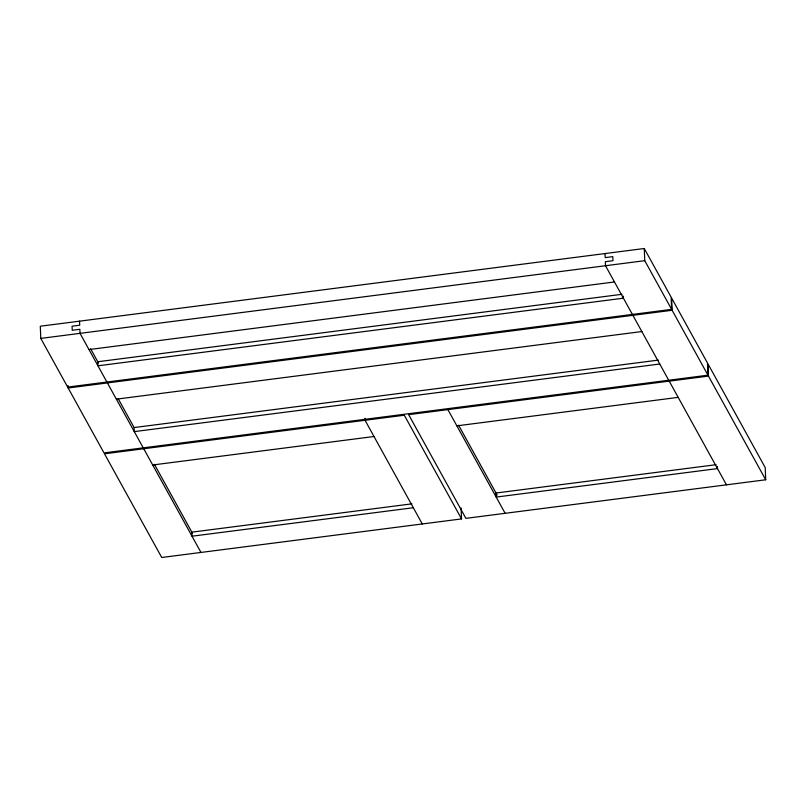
<?xml version="1.0" encoding="UTF-8"?>
<svg xmlns="http://www.w3.org/2000/svg" width="806" height="806" viewBox="0 0 806 806"><rect width="100%" height="100%" fill="white"/><g stroke="black" fill="none" stroke-linecap="round" stroke-linejoin="round"><path stroke-width="1.21" d="M644.266 248.51L40.3 326.218L40.784 338.399L67.664 387.082L671.63 309.373L671.146 297.192L644.266 248.51L644.75 260.681L671.63 309.373M40.784 338.399L644.75 260.681M88.992 349.572L614.464 281.959M622.01 294.291L97.788 361.743L97.949 365.803L623.421 298.19L623.34 296.165M68.157 387.988L672.123 310.27L707.96 375.193L103.994 452.901L68.157 387.988L68.057 385.55M116.366 399.161L641.838 331.548M658.351 360.111L134.118 427.563L134.28 431.623L659.761 364.01M708.464 376.09L408.652 414.667L465.898 518.359L765.7 479.782L765.216 467.601L707.98 363.919L708.464 376.09L765.7 479.782M152.697 464.981L374.004 436.509M456.861 425.85L678.168 397.368M411.926 503.841L191.858 532.151L192.019 536.212L413.327 507.74M716.091 464.699L496.022 493.02L496.184 497.08L717.491 468.598L717.411 466.573M461.536 518.913L161.734 557.49L104.488 453.808L404.3 415.231L461.536 518.913L461.103 507.961M632.378 314.421L605.508 265.728L605.346 261.678L612.973 260.691L612.812 256.63L605.185 257.618L605.024 253.558M632.881 315.317L668.718 380.241M669.212 381.137L726.458 484.829M458.584 425.205L497.181 495.126M447.904 409.619L505.14 513.301M422.284 523.971L365.047 420.279L364.967 418.254M90.615 348.766L98.382 362.831M118.18 398.678L133.967 427.291M154.42 464.347L192.382 533.109M106.906 382.034L80.026 333.341L79.865 329.291L72.238 330.269L72.077 326.208L79.703 325.231L79.542 321.171M107.4 382.931L143.236 447.854M143.74 448.751L200.976 552.442M707.96 375.193L707.477 363.012L671.65 298.099L672.123 310.27"/></g></svg>
